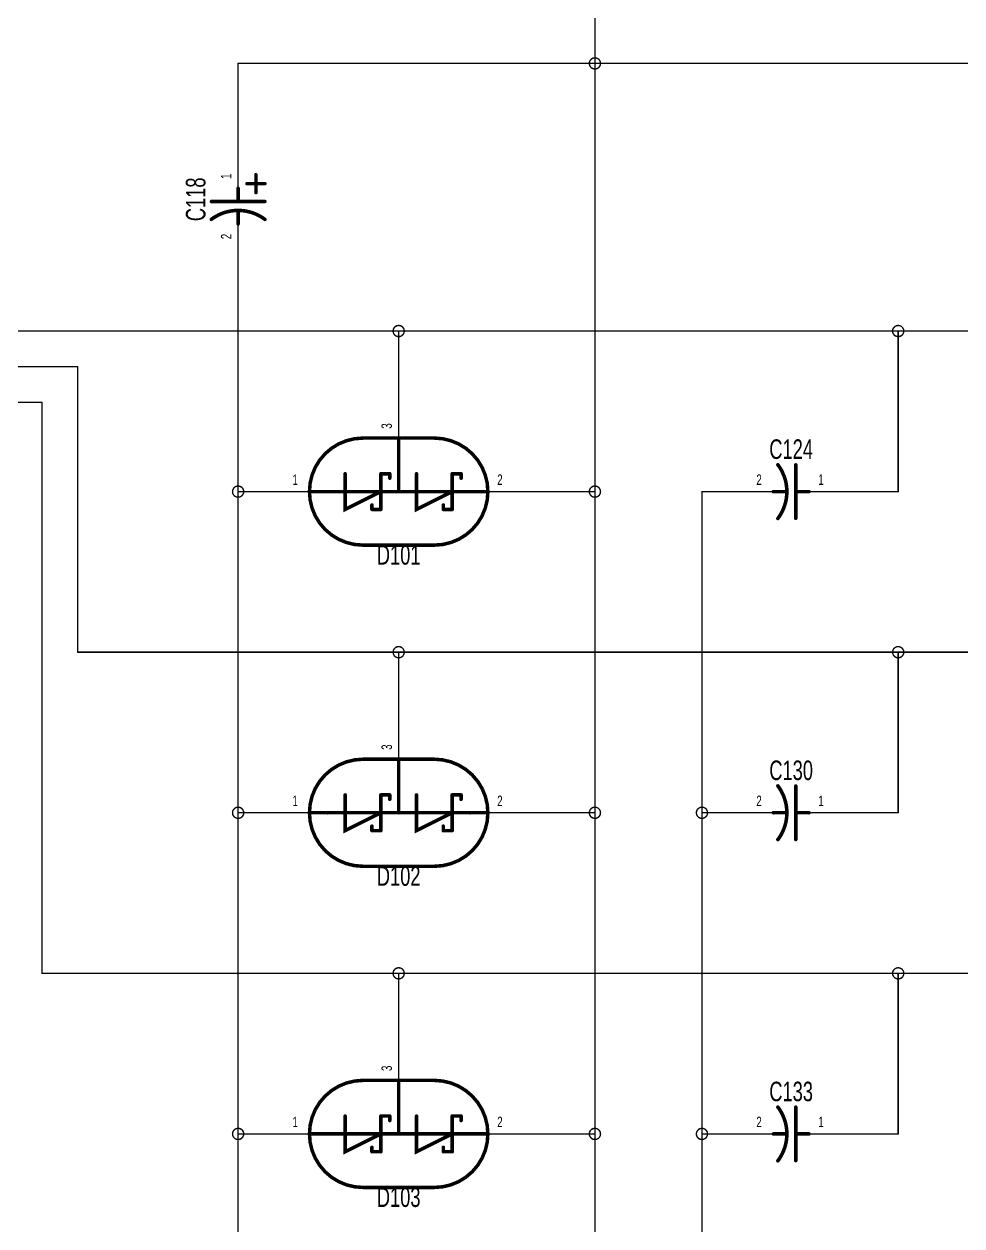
# Model space of a CAD drawing. Extents: x 0 to 23.8, y -0.1 to 21.2.
# Drawn here: x 18.45 to 21.079, y 10.101 to 13.469 of the extents above; entities that cross this region are included whole.
import ezdxf
from ezdxf.enums import TextEntityAlignment as Align

# ---------------------------------------------------------------- set-up
doc = ezdxf.new("R2010")
doc.units = 0
for name, color, linetype in [('Element', 253, 'CONTINUOUS'), ('Net', 50, 'CONTINUOUS'), ('Pin', 50, 'CONTINUOUS')]:
    doc.layers.add(name, color=color, linetype=linetype)

msp = doc.modelspace()

# ---------------------------------------------------------------- linework, layer by layer
at = {"layer": 'Element', "linetype": 'CONTINUOUS'}
for points, const_width in [([(19.1, 13.0471), (19.1, 12.9971)], 0.0098), ([(19.05, 13.0091), (19.05, 12.9721)], 0.0098), ([(19.075, 13.0221), (19.125, 13.0221)], 0.0098), ([(18.975, 12.9721), (19.125, 12.9721)], 0.0098), ([(19.1252, 12.9219), (19.1186, 12.9265), (19.1117, 12.9307), (19.1046, 12.9345), (19.0972, 12.9378), (19.0897, 12.9406), (19.0819, 12.9429), (19.0741, 12.9447), (19.0661, 12.946), (19.0581, 12.9468), (19.05, 12.9471), (19.0419, 12.9468), (19.0339, 12.946), (19.0259, 12.9447), (19.0181, 12.9429), (19.0103, 12.9406), (19.0028, 12.9378), (18.9954, 12.9345), (18.9883, 12.9307), (18.9814, 12.9265), (18.9748, 12.9219)], 0.01), ([(19.05, 12.9471), (19.05, 12.9091)], 0.0098), ([(19.4, 12.3091), (19.3765, 12.3072), (19.3536, 12.3017), (19.3319, 12.2927), (19.3118, 12.2804), (19.2939, 12.2651), (19.2786, 12.2472), (19.2663, 12.2272), (19.2573, 12.2054), (19.2518, 12.1825), (19.25, 12.1591), (19.2518, 12.1356), (19.2573, 12.1127), (19.2663, 12.091), (19.2786, 12.0709), (19.2939, 12.053), (19.3118, 12.0377), (19.3319, 12.0254), (19.3536, 12.0164), (19.3765, 12.0109), (19.4, 12.0091)], 0.0098), ([(19.6, 12.3091), (19.4, 12.3091)], 0.0098), ([(19.5, 12.2591), (19.5, 12.3091)], 0.0098), ([(19.6, 12.0091), (19.6235, 12.0109), (19.6464, 12.0164), (19.6681, 12.0254), (19.6882, 12.0377), (19.7061, 12.053), (19.7214, 12.0709), (19.7337, 12.091), (19.7427, 12.1127), (19.7482, 12.1356), (19.75, 12.1591), (19.7482, 12.1825), (19.7427, 12.2054), (19.7337, 12.2272), (19.7214, 12.2472), (19.7061, 12.2651), (19.6882, 12.2804), (19.6681, 12.2927), (19.6464, 12.3017), (19.6235, 12.3072), (19.6, 12.3091)], 0.0098), ([(19.5, 12.2091), (19.5, 12.2591)], 0.0098), ([(20.5628, 12.0838), (20.5675, 12.0904), (20.5717, 12.0973), (20.5755, 12.1045), (20.5787, 12.1118), (20.5815, 12.1194), (20.5839, 12.1271), (20.5857, 12.135), (20.587, 12.143), (20.5877, 12.151), (20.588, 12.1591), (20.5877, 12.1671), (20.587, 12.1752), (20.5857, 12.1831), (20.5839, 12.191), (20.5815, 12.1987), (20.5787, 12.2063), (20.5754, 12.2137), (20.5717, 12.2208), (20.5675, 12.2277), (20.5628, 12.2343)], 0.01), ([(20.613, 12.2341), (20.613, 12.0841)], 0.0098), ([(19.35, 12.2091), (19.35, 12.1091), (19.45, 12.1591)], 0.0098), ([(19.45, 12.2091), (19.45, 12.1091)], 0.0098), ([(19.45, 12.2091), (19.475, 12.2091)], 0.0098), ([(19.475, 12.2091), (19.475, 12.1966)], 0.0098), ([(19.5, 12.1591), (19.5, 12.2091)], 0.0098), ([(19.55, 12.2091), (19.55, 12.1091), (19.65, 12.1591)], 0.0098), ([(19.65, 12.2091), (19.675, 12.2091)], 0.0098), ([(19.65, 12.2091), (19.65, 12.1091)], 0.0098), ([(19.675, 12.2091), (19.675, 12.1966)], 0.0098), ([(19.25, 12.1591), (19.3, 12.1591)], 0.0098), ([(19.35, 12.1591), (19.3, 12.1591)], 0.0098), ([(19.35, 12.1591), (19.65, 12.1591)], 0.0098), ([(19.65, 12.1591), (19.7, 12.1591)], 0.0098), ([(19.7, 12.1591), (19.75, 12.1591)], 0.0098), ([(20.588, 12.1591), (20.55, 12.1591)], 0.0098), ([(20.65, 12.1591), (20.613, 12.1591)], 0.0098), ([(19.425, 12.1091), (19.425, 12.1216)], 0.0098), ([(19.625, 12.1091), (19.625, 12.1216)], 0.0098), ([(19.45, 12.1091), (19.425, 12.1091)], 0.0098), ([(19.65, 12.1091), (19.625, 12.1091)], 0.0098), ([(19.6, 12.0091), (19.4, 12.0091)], 0.0098), ([(19.4, 11.4091), (19.3765, 11.4072), (19.3536, 11.4017), (19.3319, 11.3927), (19.3118, 11.3804), (19.2939, 11.3651), (19.2786, 11.3472), (19.2663, 11.3272), (19.2573, 11.3054), (19.2518, 11.2825), (19.25, 11.2591), (19.2518, 11.2356), (19.2573, 11.2127), (19.2663, 11.191), (19.2786, 11.1709), (19.2939, 11.153), (19.3118, 11.1377), (19.3319, 11.1254), (19.3536, 11.1164), (19.3765, 11.1109), (19.4, 11.1091)], 0.0098), ([(19.6, 11.4091), (19.4, 11.4091)], 0.0098), ([(19.5, 11.3591), (19.5, 11.4091)], 0.0098), ([(19.6, 11.1091), (19.6235, 11.1109), (19.6464, 11.1164), (19.6681, 11.1254), (19.6882, 11.1377), (19.7061, 11.153), (19.7214, 11.1709), (19.7337, 11.191), (19.7427, 11.2127), (19.7482, 11.2356), (19.75, 11.2591), (19.7482, 11.2825), (19.7427, 11.3054), (19.7337, 11.3272), (19.7214, 11.3472), (19.7061, 11.3651), (19.6882, 11.3804), (19.6681, 11.3927), (19.6464, 11.4017), (19.6235, 11.4072), (19.6, 11.4091)], 0.0098), ([(19.5, 11.3091), (19.5, 11.3591)], 0.0098), ([(20.5628, 11.1838), (20.5675, 11.1904), (20.5717, 11.1973), (20.5755, 11.2045), (20.5787, 11.2118), (20.5815, 11.2194), (20.5839, 11.2271), (20.5857, 11.235), (20.587, 11.243), (20.5877, 11.251), (20.588, 11.2591), (20.5877, 11.2671), (20.587, 11.2752), (20.5857, 11.2831), (20.5839, 11.291), (20.5815, 11.2987), (20.5787, 11.3063), (20.5754, 11.3137), (20.5717, 11.3208), (20.5675, 11.3277), (20.5628, 11.3343)], 0.01), ([(20.613, 11.3341), (20.613, 11.1841)], 0.0098), ([(19.35, 11.3091), (19.35, 11.2091), (19.45, 11.2591)], 0.0098), ([(19.45, 11.3091), (19.45, 11.2091)], 0.0098), ([(19.45, 11.3091), (19.475, 11.3091)], 0.0098), ([(19.475, 11.3091), (19.475, 11.2966)], 0.0098), ([(19.5, 11.2591), (19.5, 11.3091)], 0.0098), ([(19.55, 11.3091), (19.55, 11.2091), (19.65, 11.2591)], 0.0098), ([(19.65, 11.3091), (19.675, 11.3091)], 0.0098), ([(19.65, 11.3091), (19.65, 11.2091)], 0.0098), ([(19.675, 11.3091), (19.675, 11.2966)], 0.0098), ([(19.25, 11.2591), (19.3, 11.2591)], 0.0098), ([(19.35, 11.2591), (19.3, 11.2591)], 0.0098), ([(19.35, 11.2591), (19.65, 11.2591)], 0.0098), ([(19.65, 11.2591), (19.7, 11.2591)], 0.0098), ([(19.7, 11.2591), (19.75, 11.2591)], 0.0098), ([(20.588, 11.2591), (20.55, 11.2591)], 0.0098), ([(20.65, 11.2591), (20.613, 11.2591)], 0.0098), ([(19.425, 11.2091), (19.425, 11.2216)], 0.0098), ([(19.625, 11.2091), (19.625, 11.2216)], 0.0098), ([(19.45, 11.2091), (19.425, 11.2091)], 0.0098), ([(19.65, 11.2091), (19.625, 11.2091)], 0.0098), ([(19.6, 11.1091), (19.4, 11.1091)], 0.0098), ([(19.4, 10.5091), (19.3765, 10.5072), (19.3536, 10.5017), (19.3319, 10.4927), (19.3118, 10.4804), (19.2939, 10.4651), (19.2786, 10.4472), (19.2663, 10.4272), (19.2573, 10.4054), (19.2518, 10.3825), (19.25, 10.3591), (19.2518, 10.3356), (19.2573, 10.3127), (19.2663, 10.291), (19.2786, 10.2709), (19.2939, 10.253), (19.3118, 10.2377), (19.3319, 10.2254), (19.3536, 10.2164), (19.3765, 10.2109), (19.4, 10.2091)], 0.0098), ([(19.6, 10.5091), (19.4, 10.5091)], 0.0098), ([(19.5, 10.4591), (19.5, 10.5091)], 0.0098), ([(19.6, 10.2091), (19.6235, 10.2109), (19.6464, 10.2164), (19.6681, 10.2254), (19.6882, 10.2377), (19.7061, 10.253), (19.7214, 10.2709), (19.7337, 10.291), (19.7427, 10.3127), (19.7482, 10.3356), (19.75, 10.3591), (19.7482, 10.3825), (19.7427, 10.4054), (19.7337, 10.4272), (19.7214, 10.4472), (19.7061, 10.4651), (19.6882, 10.4804), (19.6681, 10.4927), (19.6464, 10.5017), (19.6235, 10.5072), (19.6, 10.5091)], 0.0098), ([(19.5, 10.4091), (19.5, 10.4591)], 0.0098), ([(19.35, 10.4091), (19.35, 10.3091), (19.45, 10.3591)], 0.0098), ([(19.45, 10.4091), (19.45, 10.3091)], 0.0098), ([(19.45, 10.4091), (19.475, 10.4091)], 0.0098), ([(19.475, 10.4091), (19.475, 10.3966)], 0.0098), ([(19.5, 10.3591), (19.5, 10.4091)], 0.0098), ([(19.55, 10.4091), (19.55, 10.3091), (19.65, 10.3591)], 0.0098), ([(19.65, 10.4091), (19.675, 10.4091)], 0.0098), ([(19.65, 10.4091), (19.65, 10.3091)], 0.0098), ([(19.675, 10.4091), (19.675, 10.3966)], 0.0098), ([(20.5628, 10.2838), (20.5675, 10.2904), (20.5717, 10.2973), (20.5755, 10.3045), (20.5787, 10.3118), (20.5815, 10.3194), (20.5839, 10.3271), (20.5857, 10.335), (20.587, 10.343), (20.5877, 10.351), (20.588, 10.3591), (20.5877, 10.3671), (20.587, 10.3752), (20.5857, 10.3831), (20.5839, 10.391), (20.5815, 10.3987), (20.5787, 10.4063), (20.5754, 10.4137), (20.5717, 10.4208), (20.5675, 10.4277), (20.5628, 10.4343)], 0.01), ([(20.613, 10.4341), (20.613, 10.2841)], 0.0098), ([(19.25, 10.3591), (19.3, 10.3591)], 0.0098), ([(19.35, 10.3591), (19.3, 10.3591)], 0.0098), ([(19.35, 10.3591), (19.65, 10.3591)], 0.0098), ([(19.65, 10.3591), (19.7, 10.3591)], 0.0098), ([(19.7, 10.3591), (19.75, 10.3591)], 0.0098), ([(20.588, 10.3591), (20.55, 10.3591)], 0.0098), ([(20.65, 10.3591), (20.613, 10.3591)], 0.0098), ([(19.425, 10.3091), (19.425, 10.3216)], 0.0098), ([(19.45, 10.3091), (19.425, 10.3091)], 0.0098), ([(19.625, 10.3091), (19.625, 10.3216)], 0.0098), ([(19.65, 10.3091), (19.625, 10.3091)], 0.0098), ([(19.6, 10.2091), (19.4, 10.2091)], 0.0098)]:
    msp.add_lwpolyline(points, dxfattribs=dict(at, const_width=const_width))
for points, const_width in [([(19.0975, 13.0471, 1), (19.1025, 13.0471, 1), (19.0975, 13.0471, 1)], 0.0049), ([(19.0475, 13.0091, 1), (19.0525, 13.0091, 1), (19.0475, 13.0091, 1)], 0.0049), ([(19.0725, 13.0221, 1), (19.0775, 13.0221, 1), (19.0725, 13.0221, 1)], 0.0049), ([(19.0975, 12.9971, 1), (19.1025, 12.9971, 1), (19.0975, 12.9971, 1)], 0.0049), ([(19.1225, 13.0221, 1), (19.1275, 13.0221, 1), (19.1225, 13.0221, 1)], 0.0049), ([(18.9725, 12.9721, 1), (18.9775, 12.9721, 1), (18.9725, 12.9721, 1)], 0.0049), ([(19.0475, 12.9721, 1), (19.0525, 12.9721, 1), (19.0475, 12.9721, 1)], 0.0049), ([(19.1225, 12.9721, 1), (19.1275, 12.9721, 1), (19.1225, 12.9721, 1)], 0.0049), ([(19.0475, 12.9471, 1), (19.0525, 12.9471, 1), (19.0475, 12.9471, 1)], 0.0049), ([(18.9723, 12.9219, 1), (18.9773, 12.9219, 1), (18.9723, 12.9219, 1)], 0.005), ([(19.0475, 12.9091, 1), (19.0525, 12.9091, 1), (19.0475, 12.9091, 1)], 0.0049), ([(19.1227, 12.9219, 1), (19.1277, 12.9219, 1), (19.1227, 12.9219, 1)], 0.005), ([(19.3975, 12.3091, 1), (19.4025, 12.3091, 1), (19.3975, 12.3091, 1)], 0.0049), ([(19.3975, 12.3091, 1), (19.4025, 12.3091, 1), (19.3975, 12.3091, 1)], 0.0049), ([(19.4975, 12.3091, 1), (19.5025, 12.3091, 1), (19.4975, 12.3091, 1)], 0.0049), ([(19.5975, 12.3091, 1), (19.6025, 12.3091, 1), (19.5975, 12.3091, 1)], 0.0049), ([(19.5975, 12.3091, 1), (19.6025, 12.3091, 1), (19.5975, 12.3091, 1)], 0.0049), ([(19.4975, 12.2591, 1), (19.5025, 12.2591, 1), (19.4975, 12.2591, 1)], 0.0049), ([(19.4975, 12.2591, 1), (19.5025, 12.2591, 1), (19.4975, 12.2591, 1)], 0.0049), ([(20.5603, 12.2343, 1), (20.5653, 12.2343, 1), (20.5603, 12.2343, 1)], 0.005), ([(20.6105, 12.2341, 1), (20.6155, 12.2341, 1), (20.6105, 12.2341, 1)], 0.0049), ([(19.3475, 12.2091, 1), (19.3525, 12.2091, 1), (19.3475, 12.2091, 1)], 0.0049), ([(19.4475, 12.2091, 1), (19.4525, 12.2091, 1), (19.4475, 12.2091, 1)], 0.0049), ([(19.4475, 12.2091, 1), (19.4525, 12.2091, 1), (19.4475, 12.2091, 1)], 0.0049), ([(19.4725, 12.2091, 1), (19.4775, 12.2091, 1), (19.4725, 12.2091, 1)], 0.0049), ([(19.4725, 12.2091, 1), (19.4775, 12.2091, 1), (19.4725, 12.2091, 1)], 0.0049), ([(19.4725, 12.1966, 1), (19.4775, 12.1966, 1), (19.4725, 12.1966, 1)], 0.0049), ([(19.4975, 12.2091, 1), (19.5025, 12.2091, 1), (19.4975, 12.2091, 1)], 0.0049), ([(19.4975, 12.2091, 1), (19.5025, 12.2091, 1), (19.4975, 12.2091, 1)], 0.0049), ([(19.5475, 12.2091, 1), (19.5525, 12.2091, 1), (19.5475, 12.2091, 1)], 0.0049), ([(19.6475, 12.2091, 1), (19.6525, 12.2091, 1), (19.6475, 12.2091, 1)], 0.0049), ([(19.6475, 12.2091, 1), (19.6525, 12.2091, 1), (19.6475, 12.2091, 1)], 0.0049), ([(19.6725, 12.2091, 1), (19.6775, 12.2091, 1), (19.6725, 12.2091, 1)], 0.0049), ([(19.6725, 12.2091, 1), (19.6775, 12.2091, 1), (19.6725, 12.2091, 1)], 0.0049), ([(19.6725, 12.1966, 1), (19.6775, 12.1966, 1), (19.6725, 12.1966, 1)], 0.0049), ([(19.2475, 12.1591, 1), (19.2525, 12.1591, 1), (19.2475, 12.1591, 1)], 0.0049), ([(19.2975, 12.1591, 1), (19.3025, 12.1591, 1), (19.2975, 12.1591, 1)], 0.0049), ([(19.2975, 12.1591, 1), (19.3025, 12.1591, 1), (19.2975, 12.1591, 1)], 0.0049), ([(19.3475, 12.1591, 1), (19.3525, 12.1591, 1), (19.3475, 12.1591, 1)], 0.0049), ([(19.3475, 12.1591, 1), (19.3525, 12.1591, 1), (19.3475, 12.1591, 1)], 0.0049), ([(19.4475, 12.1591, 1), (19.4525, 12.1591, 1), (19.4475, 12.1591, 1)], 0.0049), ([(19.4975, 12.1591, 1), (19.5025, 12.1591, 1), (19.4975, 12.1591, 1)], 0.0049), ([(19.6475, 12.1591, 1), (19.6525, 12.1591, 1), (19.6475, 12.1591, 1)], 0.0049), ([(19.6475, 12.1591, 1), (19.6525, 12.1591, 1), (19.6475, 12.1591, 1)], 0.0049), ([(19.6475, 12.1591, 1), (19.6525, 12.1591, 1), (19.6475, 12.1591, 1)], 0.0049), ([(19.6975, 12.1591, 1), (19.7025, 12.1591, 1), (19.6975, 12.1591, 1)], 0.0049), ([(19.6975, 12.1591, 1), (19.7025, 12.1591, 1), (19.6975, 12.1591, 1)], 0.0049), ([(19.7475, 12.1591, 1), (19.7525, 12.1591, 1), (19.7475, 12.1591, 1)], 0.0049), ([(20.5475, 12.1591, 1), (20.5525, 12.1591, 1), (20.5475, 12.1591, 1)], 0.0049), ([(20.5855, 12.1591, 1), (20.5905, 12.1591, 1), (20.5855, 12.1591, 1)], 0.0049), ([(20.6105, 12.1591, 1), (20.6155, 12.1591, 1), (20.6105, 12.1591, 1)], 0.0049), ([(20.6475, 12.1591, 1), (20.6525, 12.1591, 1), (20.6475, 12.1591, 1)], 0.0049), ([(19.4225, 12.1216, 1), (19.4275, 12.1216, 1), (19.4225, 12.1216, 1)], 0.0049), ([(19.6225, 12.1216, 1), (19.6275, 12.1216, 1), (19.6225, 12.1216, 1)], 0.0049), ([(19.4225, 12.1091, 1), (19.4275, 12.1091, 1), (19.4225, 12.1091, 1)], 0.0049), ([(19.4225, 12.1091, 1), (19.4275, 12.1091, 1), (19.4225, 12.1091, 1)], 0.0049), ([(19.4475, 12.1091, 1), (19.4525, 12.1091, 1), (19.4475, 12.1091, 1)], 0.0049), ([(19.4475, 12.1091, 1), (19.4525, 12.1091, 1), (19.4475, 12.1091, 1)], 0.0049), ([(19.6225, 12.1091, 1), (19.6275, 12.1091, 1), (19.6225, 12.1091, 1)], 0.0049), ([(19.6225, 12.1091, 1), (19.6275, 12.1091, 1), (19.6225, 12.1091, 1)], 0.0049), ([(19.6475, 12.1091, 1), (19.6525, 12.1091, 1), (19.6475, 12.1091, 1)], 0.0049), ([(19.6475, 12.1091, 1), (19.6525, 12.1091, 1), (19.6475, 12.1091, 1)], 0.0049), ([(20.5603, 12.0838, 1), (20.5653, 12.0838, 1), (20.5603, 12.0838, 1)], 0.005), ([(20.6105, 12.0841, 1), (20.6155, 12.0841, 1), (20.6105, 12.0841, 1)], 0.0049), ([(19.3975, 12.0091, 1), (19.4025, 12.0091, 1), (19.3975, 12.0091, 1)], 0.0049), ([(19.3975, 12.0091, 1), (19.4025, 12.0091, 1), (19.3975, 12.0091, 1)], 0.0049), ([(19.5975, 12.0091, 1), (19.6025, 12.0091, 1), (19.5975, 12.0091, 1)], 0.0049), ([(19.5975, 12.0091, 1), (19.6025, 12.0091, 1), (19.5975, 12.0091, 1)], 0.0049), ([(19.3975, 11.4091, 1), (19.4025, 11.4091, 1), (19.3975, 11.4091, 1)], 0.0049), ([(19.3975, 11.4091, 1), (19.4025, 11.4091, 1), (19.3975, 11.4091, 1)], 0.0049), ([(19.4975, 11.4091, 1), (19.5025, 11.4091, 1), (19.4975, 11.4091, 1)], 0.0049), ([(19.5975, 11.4091, 1), (19.6025, 11.4091, 1), (19.5975, 11.4091, 1)], 0.0049), ([(19.5975, 11.4091, 1), (19.6025, 11.4091, 1), (19.5975, 11.4091, 1)], 0.0049), ([(19.4975, 11.3591, 1), (19.5025, 11.3591, 1), (19.4975, 11.3591, 1)], 0.0049), ([(19.4975, 11.3591, 1), (19.5025, 11.3591, 1), (19.4975, 11.3591, 1)], 0.0049), ([(20.5603, 11.3343, 1), (20.5653, 11.3343, 1), (20.5603, 11.3343, 1)], 0.005), ([(20.6105, 11.3341, 1), (20.6155, 11.3341, 1), (20.6105, 11.3341, 1)], 0.0049), ([(19.3475, 11.3091, 1), (19.3525, 11.3091, 1), (19.3475, 11.3091, 1)], 0.0049), ([(19.4475, 11.3091, 1), (19.4525, 11.3091, 1), (19.4475, 11.3091, 1)], 0.0049), ([(19.4475, 11.3091, 1), (19.4525, 11.3091, 1), (19.4475, 11.3091, 1)], 0.0049), ([(19.4725, 11.3091, 1), (19.4775, 11.3091, 1), (19.4725, 11.3091, 1)], 0.0049), ([(19.4725, 11.3091, 1), (19.4775, 11.3091, 1), (19.4725, 11.3091, 1)], 0.0049), ([(19.4725, 11.2966, 1), (19.4775, 11.2966, 1), (19.4725, 11.2966, 1)], 0.0049), ([(19.4975, 11.3091, 1), (19.5025, 11.3091, 1), (19.4975, 11.3091, 1)], 0.0049), ([(19.4975, 11.3091, 1), (19.5025, 11.3091, 1), (19.4975, 11.3091, 1)], 0.0049), ([(19.5475, 11.3091, 1), (19.5525, 11.3091, 1), (19.5475, 11.3091, 1)], 0.0049), ([(19.6475, 11.3091, 1), (19.6525, 11.3091, 1), (19.6475, 11.3091, 1)], 0.0049), ([(19.6475, 11.3091, 1), (19.6525, 11.3091, 1), (19.6475, 11.3091, 1)], 0.0049), ([(19.6725, 11.3091, 1), (19.6775, 11.3091, 1), (19.6725, 11.3091, 1)], 0.0049), ([(19.6725, 11.3091, 1), (19.6775, 11.3091, 1), (19.6725, 11.3091, 1)], 0.0049), ([(19.6725, 11.2966, 1), (19.6775, 11.2966, 1), (19.6725, 11.2966, 1)], 0.0049), ([(19.2475, 11.2591, 1), (19.2525, 11.2591, 1), (19.2475, 11.2591, 1)], 0.0049), ([(19.2975, 11.2591, 1), (19.3025, 11.2591, 1), (19.2975, 11.2591, 1)], 0.0049), ([(19.2975, 11.2591, 1), (19.3025, 11.2591, 1), (19.2975, 11.2591, 1)], 0.0049), ([(19.3475, 11.2591, 1), (19.3525, 11.2591, 1), (19.3475, 11.2591, 1)], 0.0049), ([(19.3475, 11.2591, 1), (19.3525, 11.2591, 1), (19.3475, 11.2591, 1)], 0.0049), ([(19.4475, 11.2591, 1), (19.4525, 11.2591, 1), (19.4475, 11.2591, 1)], 0.0049), ([(19.4975, 11.2591, 1), (19.5025, 11.2591, 1), (19.4975, 11.2591, 1)], 0.0049), ([(19.6475, 11.2591, 1), (19.6525, 11.2591, 1), (19.6475, 11.2591, 1)], 0.0049), ([(19.6475, 11.2591, 1), (19.6525, 11.2591, 1), (19.6475, 11.2591, 1)], 0.0049), ([(19.6475, 11.2591, 1), (19.6525, 11.2591, 1), (19.6475, 11.2591, 1)], 0.0049), ([(19.6975, 11.2591, 1), (19.7025, 11.2591, 1), (19.6975, 11.2591, 1)], 0.0049), ([(19.6975, 11.2591, 1), (19.7025, 11.2591, 1), (19.6975, 11.2591, 1)], 0.0049), ([(19.7475, 11.2591, 1), (19.7525, 11.2591, 1), (19.7475, 11.2591, 1)], 0.0049), ([(20.5475, 11.2591, 1), (20.5525, 11.2591, 1), (20.5475, 11.2591, 1)], 0.0049), ([(20.5855, 11.2591, 1), (20.5905, 11.2591, 1), (20.5855, 11.2591, 1)], 0.0049), ([(20.6105, 11.2591, 1), (20.6155, 11.2591, 1), (20.6105, 11.2591, 1)], 0.0049), ([(20.6475, 11.2591, 1), (20.6525, 11.2591, 1), (20.6475, 11.2591, 1)], 0.0049), ([(19.4225, 11.2216, 1), (19.4275, 11.2216, 1), (19.4225, 11.2216, 1)], 0.0049), ([(19.6225, 11.2216, 1), (19.6275, 11.2216, 1), (19.6225, 11.2216, 1)], 0.0049), ([(19.4225, 11.2091, 1), (19.4275, 11.2091, 1), (19.4225, 11.2091, 1)], 0.0049), ([(19.4225, 11.2091, 1), (19.4275, 11.2091, 1), (19.4225, 11.2091, 1)], 0.0049), ([(19.4475, 11.2091, 1), (19.4525, 11.2091, 1), (19.4475, 11.2091, 1)], 0.0049), ([(19.4475, 11.2091, 1), (19.4525, 11.2091, 1), (19.4475, 11.2091, 1)], 0.0049), ([(19.6225, 11.2091, 1), (19.6275, 11.2091, 1), (19.6225, 11.2091, 1)], 0.0049), ([(19.6225, 11.2091, 1), (19.6275, 11.2091, 1), (19.6225, 11.2091, 1)], 0.0049), ([(19.6475, 11.2091, 1), (19.6525, 11.2091, 1), (19.6475, 11.2091, 1)], 0.0049), ([(19.6475, 11.2091, 1), (19.6525, 11.2091, 1), (19.6475, 11.2091, 1)], 0.0049), ([(20.5603, 11.1838, 1), (20.5653, 11.1838, 1), (20.5603, 11.1838, 1)], 0.005), ([(20.6105, 11.1841, 1), (20.6155, 11.1841, 1), (20.6105, 11.1841, 1)], 0.0049), ([(19.3975, 11.1091, 1), (19.4025, 11.1091, 1), (19.3975, 11.1091, 1)], 0.0049), ([(19.3975, 11.1091, 1), (19.4025, 11.1091, 1), (19.3975, 11.1091, 1)], 0.0049), ([(19.5975, 11.1091, 1), (19.6025, 11.1091, 1), (19.5975, 11.1091, 1)], 0.0049), ([(19.5975, 11.1091, 1), (19.6025, 11.1091, 1), (19.5975, 11.1091, 1)], 0.0049), ([(19.3975, 10.5091, 1), (19.4025, 10.5091, 1), (19.3975, 10.5091, 1)], 0.0049), ([(19.3975, 10.5091, 1), (19.4025, 10.5091, 1), (19.3975, 10.5091, 1)], 0.0049), ([(19.4975, 10.5091, 1), (19.5025, 10.5091, 1), (19.4975, 10.5091, 1)], 0.0049), ([(19.5975, 10.5091, 1), (19.6025, 10.5091, 1), (19.5975, 10.5091, 1)], 0.0049), ([(19.5975, 10.5091, 1), (19.6025, 10.5091, 1), (19.5975, 10.5091, 1)], 0.0049), ([(19.4975, 10.4591, 1), (19.5025, 10.4591, 1), (19.4975, 10.4591, 1)], 0.0049), ([(19.4975, 10.4591, 1), (19.5025, 10.4591, 1), (19.4975, 10.4591, 1)], 0.0049), ([(19.3475, 10.4091, 1), (19.3525, 10.4091, 1), (19.3475, 10.4091, 1)], 0.0049), ([(19.4475, 10.4091, 1), (19.4525, 10.4091, 1), (19.4475, 10.4091, 1)], 0.0049), ([(19.4475, 10.4091, 1), (19.4525, 10.4091, 1), (19.4475, 10.4091, 1)], 0.0049), ([(19.4725, 10.4091, 1), (19.4775, 10.4091, 1), (19.4725, 10.4091, 1)], 0.0049), ([(19.4725, 10.4091, 1), (19.4775, 10.4091, 1), (19.4725, 10.4091, 1)], 0.0049), ([(19.4975, 10.4091, 1), (19.5025, 10.4091, 1), (19.4975, 10.4091, 1)], 0.0049), ([(19.4975, 10.4091, 1), (19.5025, 10.4091, 1), (19.4975, 10.4091, 1)], 0.0049), ([(19.5475, 10.4091, 1), (19.5525, 10.4091, 1), (19.5475, 10.4091, 1)], 0.0049), ([(19.6475, 10.4091, 1), (19.6525, 10.4091, 1), (19.6475, 10.4091, 1)], 0.0049), ([(19.6475, 10.4091, 1), (19.6525, 10.4091, 1), (19.6475, 10.4091, 1)], 0.0049), ([(19.6725, 10.4091, 1), (19.6775, 10.4091, 1), (19.6725, 10.4091, 1)], 0.0049), ([(19.6725, 10.4091, 1), (19.6775, 10.4091, 1), (19.6725, 10.4091, 1)], 0.0049), ([(20.5603, 10.4343, 1), (20.5653, 10.4343, 1), (20.5603, 10.4343, 1)], 0.005), ([(20.6105, 10.4341, 1), (20.6155, 10.4341, 1), (20.6105, 10.4341, 1)], 0.0049), ([(19.4725, 10.3966, 1), (19.4775, 10.3966, 1), (19.4725, 10.3966, 1)], 0.0049), ([(19.6725, 10.3966, 1), (19.6775, 10.3966, 1), (19.6725, 10.3966, 1)], 0.0049), ([(19.2475, 10.3591, 1), (19.2525, 10.3591, 1), (19.2475, 10.3591, 1)], 0.0049), ([(19.2975, 10.3591, 1), (19.3025, 10.3591, 1), (19.2975, 10.3591, 1)], 0.0049), ([(19.2975, 10.3591, 1), (19.3025, 10.3591, 1), (19.2975, 10.3591, 1)], 0.0049), ([(19.3475, 10.3591, 1), (19.3525, 10.3591, 1), (19.3475, 10.3591, 1)], 0.0049), ([(19.3475, 10.3591, 1), (19.3525, 10.3591, 1), (19.3475, 10.3591, 1)], 0.0049), ([(19.4475, 10.3591, 1), (19.4525, 10.3591, 1), (19.4475, 10.3591, 1)], 0.0049), ([(19.4975, 10.3591, 1), (19.5025, 10.3591, 1), (19.4975, 10.3591, 1)], 0.0049), ([(19.6475, 10.3591, 1), (19.6525, 10.3591, 1), (19.6475, 10.3591, 1)], 0.0049), ([(19.6475, 10.3591, 1), (19.6525, 10.3591, 1), (19.6475, 10.3591, 1)], 0.0049), ([(19.6475, 10.3591, 1), (19.6525, 10.3591, 1), (19.6475, 10.3591, 1)], 0.0049), ([(19.6975, 10.3591, 1), (19.7025, 10.3591, 1), (19.6975, 10.3591, 1)], 0.0049), ([(19.6975, 10.3591, 1), (19.7025, 10.3591, 1), (19.6975, 10.3591, 1)], 0.0049), ([(19.7475, 10.3591, 1), (19.7525, 10.3591, 1), (19.7475, 10.3591, 1)], 0.0049), ([(20.5475, 10.3591, 1), (20.5525, 10.3591, 1), (20.5475, 10.3591, 1)], 0.0049), ([(20.5855, 10.3591, 1), (20.5905, 10.3591, 1), (20.5855, 10.3591, 1)], 0.0049), ([(20.6105, 10.3591, 1), (20.6155, 10.3591, 1), (20.6105, 10.3591, 1)], 0.0049), ([(20.6475, 10.3591, 1), (20.6525, 10.3591, 1), (20.6475, 10.3591, 1)], 0.0049), ([(19.4225, 10.3216, 1), (19.4275, 10.3216, 1), (19.4225, 10.3216, 1)], 0.0049), ([(19.4225, 10.3091, 1), (19.4275, 10.3091, 1), (19.4225, 10.3091, 1)], 0.0049), ([(19.4225, 10.3091, 1), (19.4275, 10.3091, 1), (19.4225, 10.3091, 1)], 0.0049), ([(19.4475, 10.3091, 1), (19.4525, 10.3091, 1), (19.4475, 10.3091, 1)], 0.0049), ([(19.4475, 10.3091, 1), (19.4525, 10.3091, 1), (19.4475, 10.3091, 1)], 0.0049), ([(19.6225, 10.3216, 1), (19.6275, 10.3216, 1), (19.6225, 10.3216, 1)], 0.0049), ([(19.6225, 10.3091, 1), (19.6275, 10.3091, 1), (19.6225, 10.3091, 1)], 0.0049), ([(19.6225, 10.3091, 1), (19.6275, 10.3091, 1), (19.6225, 10.3091, 1)], 0.0049), ([(19.6475, 10.3091, 1), (19.6525, 10.3091, 1), (19.6475, 10.3091, 1)], 0.0049), ([(19.6475, 10.3091, 1), (19.6525, 10.3091, 1), (19.6475, 10.3091, 1)], 0.0049), ([(20.5603, 10.2838, 1), (20.5653, 10.2838, 1), (20.5603, 10.2838, 1)], 0.005), ([(20.6105, 10.2841, 1), (20.6155, 10.2841, 1), (20.6105, 10.2841, 1)], 0.0049), ([(19.3975, 10.2091, 1), (19.4025, 10.2091, 1), (19.3975, 10.2091, 1)], 0.0049), ([(19.3975, 10.2091, 1), (19.4025, 10.2091, 1), (19.3975, 10.2091, 1)], 0.0049), ([(19.5975, 10.2091, 1), (19.6025, 10.2091, 1), (19.5975, 10.2091, 1)], 0.0049), ([(19.5975, 10.2091, 1), (19.6025, 10.2091, 1), (19.5975, 10.2091, 1)], 0.0049)]:
    msp.add_lwpolyline(points, format="xyb", dxfattribs=dict(at, const_width=const_width))
at = {"layer": 'Net', "linetype": 'CONTINUOUS', "const_width": 0.0039}
for points in [[(20.05, 13.5591), (20.05, 8.5591)], [(20.0343, 13.3591), (20.035, 13.3542), (20.0373, 13.3498), (20.0407, 13.3463), (20.0451, 13.3441), (20.05, 13.3433), (20.0549, 13.3441), (20.0593, 13.3463), (20.0627, 13.3498), (20.065, 13.3542), (20.0657, 13.3591), (20.065, 13.3639), (20.0627, 13.3683), (20.0593, 13.3718), (20.0549, 13.374), (20.05, 13.3748), (20.0451, 13.374), (20.0407, 13.3718), (20.0373, 13.3683), (20.035, 13.3639), (20.0343, 13.3591)], [(20.0343, 13.3591), (20.035, 13.3542), (20.0373, 13.3498), (20.0407, 13.3463), (20.0451, 13.3441), (20.05, 13.3433), (20.0549, 13.3441), (20.0593, 13.3463), (20.0627, 13.3498), (20.065, 13.3542), (20.0657, 13.3591), (20.065, 13.3639), (20.0627, 13.3683), (20.0593, 13.3718), (20.0549, 13.374), (20.05, 13.3748), (20.0451, 13.374), (20.0407, 13.3718), (20.0373, 13.3683), (20.035, 13.3639), (20.0343, 13.3591)], [(19.05, 13.1591), (19.05, 13.3591)], [(19.05, 13.3591), (20.05, 13.3591)], [(21.15, 13.3591), (20.05, 13.3591)], [(19.05, 12.7591), (19.05, 12.1591)], [(16.75, 12.6091), (19.5, 12.6091)], [(19.4843, 12.6091), (19.485, 12.6042), (19.4873, 12.5998), (19.4907, 12.5963), (19.4951, 12.5941), (19.5, 12.5933), (19.5049, 12.5941), (19.5093, 12.5963), (19.5127, 12.5998), (19.515, 12.6042), (19.5157, 12.6091), (19.515, 12.6139), (19.5127, 12.6183), (19.5093, 12.6218), (19.5049, 12.624), (19.5, 12.6248), (19.4951, 12.624), (19.4907, 12.6218), (19.4873, 12.6183), (19.485, 12.6139), (19.4843, 12.6091)], [(19.5, 12.4591), (19.5, 12.6091)], [(19.5, 12.6091), (20.9, 12.6091)], [(20.8843, 12.6091), (20.885, 12.6042), (20.8873, 12.5998), (20.8907, 12.5963), (20.8951, 12.5941), (20.9, 12.5933), (20.9049, 12.5941), (20.9093, 12.5963), (20.9127, 12.5998), (20.915, 12.6042), (20.9157, 12.6091), (20.915, 12.6139), (20.9127, 12.6183), (20.9093, 12.6218), (20.9049, 12.624), (20.9, 12.6248), (20.8951, 12.624), (20.8907, 12.6218), (20.8873, 12.6183), (20.885, 12.6139), (20.8843, 12.6091)], [(20.9, 12.6091), (20.9, 12.1591)], [(21.35, 12.6091), (20.9, 12.6091)], [(20.9, 12.6091), (20.9, 12.6091)], [(20.9, 12.6091), (20.9, 12.6091)], [(16.75, 12.5091), (18.6, 12.5091)], [(18.6, 12.5091), (18.6, 11.7091)], [(16.75, 12.4091), (18.5, 12.4091)], [(18.5, 12.4091), (18.5, 10.8091)], [(19.0343, 12.1591), (19.035, 12.1542), (19.0373, 12.1498), (19.0407, 12.1463), (19.0451, 12.1441), (19.05, 12.1433), (19.0549, 12.1441), (19.0593, 12.1463), (19.0627, 12.1498), (19.065, 12.1542), (19.0657, 12.1591), (19.065, 12.1639), (19.0627, 12.1683), (19.0593, 12.1718), (19.0549, 12.174), (19.05, 12.1748), (19.0451, 12.174), (19.0407, 12.1718), (19.0373, 12.1683), (19.035, 12.1639), (19.0343, 12.1591)], [(19.1, 12.1591), (19.05, 12.1591)], [(19.05, 12.1591), (19.05, 5.4091)], [(19.9, 12.1591), (20.05, 12.1591)], [(20.0343, 12.1591), (20.035, 12.1542), (20.0373, 12.1498), (20.0407, 12.1463), (20.0451, 12.1441), (20.05, 12.1433), (20.0549, 12.1441), (20.0593, 12.1463), (20.0627, 12.1498), (20.065, 12.1542), (20.0657, 12.1591), (20.065, 12.1639), (20.0627, 12.1683), (20.0593, 12.1718), (20.0549, 12.174), (20.05, 12.1748), (20.0451, 12.174), (20.0407, 12.1718), (20.0373, 12.1683), (20.035, 12.1639), (20.0343, 12.1591)], [(20.4, 12.1591), (20.35, 12.1591)], [(20.35, 12.1591), (20.35, 8.5591)], [(20.9, 12.1591), (20.8, 12.1591)], [(19.4843, 11.7091), (19.485, 11.7042), (19.4873, 11.6998), (19.4907, 11.6963), (19.4951, 11.6941), (19.5, 11.6933), (19.5049, 11.6941), (19.5093, 11.6963), (19.5127, 11.6998), (19.515, 11.7042), (19.5157, 11.7091), (19.515, 11.7139), (19.5127, 11.7183), (19.5093, 11.7218), (19.5049, 11.724), (19.5, 11.7248), (19.4951, 11.724), (19.4907, 11.7218), (19.4873, 11.7183), (19.485, 11.7139), (19.4843, 11.7091)], [(20.8843, 11.7091), (20.885, 11.7042), (20.8873, 11.6998), (20.8907, 11.6963), (20.8951, 11.6941), (20.9, 11.6933), (20.9049, 11.6941), (20.9093, 11.6963), (20.9127, 11.6998), (20.915, 11.7042), (20.9157, 11.7091), (20.915, 11.7139), (20.9127, 11.7183), (20.9093, 11.7218), (20.9049, 11.724), (20.9, 11.7248), (20.8951, 11.724), (20.8907, 11.7218), (20.8873, 11.7183), (20.885, 11.7139), (20.8843, 11.7091)], [(18.6, 11.7091), (19.5, 11.7091)], [(19.5, 11.5591), (19.5, 11.7091)], [(19.5, 11.7091), (20.9, 11.7091)], [(20.9, 11.7091), (20.9, 11.2591)], [(20.9, 11.7091), (20.9, 11.7091)], [(20.9, 11.7091), (20.9, 11.7091)], [(20.9, 11.7091), (21.35, 11.7091)], [(19.0343, 11.2591), (19.035, 11.2542), (19.0373, 11.2498), (19.0407, 11.2463), (19.0451, 11.2441), (19.05, 11.2433), (19.0549, 11.2441), (19.0593, 11.2463), (19.0627, 11.2498), (19.065, 11.2542), (19.0657, 11.2591), (19.065, 11.2639), (19.0627, 11.2683), (19.0593, 11.2718), (19.0549, 11.274), (19.05, 11.2748), (19.0451, 11.274), (19.0407, 11.2718), (19.0373, 11.2683), (19.035, 11.2639), (19.0343, 11.2591)], [(19.1, 11.2591), (19.05, 11.2591)], [(19.9, 11.2591), (20.05, 11.2591)], [(20.0343, 11.2591), (20.035, 11.2542), (20.0373, 11.2498), (20.0407, 11.2463), (20.0451, 11.2441), (20.05, 11.2433), (20.0549, 11.2441), (20.0593, 11.2463), (20.0627, 11.2498), (20.065, 11.2542), (20.0657, 11.2591), (20.065, 11.2639), (20.0627, 11.2683), (20.0593, 11.2718), (20.0549, 11.274), (20.05, 11.2748), (20.0451, 11.274), (20.0407, 11.2718), (20.0373, 11.2683), (20.035, 11.2639), (20.0343, 11.2591)], [(20.3343, 11.2591), (20.335, 11.2542), (20.3373, 11.2498), (20.3407, 11.2463), (20.3451, 11.2441), (20.35, 11.2433), (20.3549, 11.2441), (20.3593, 11.2463), (20.3627, 11.2498), (20.365, 11.2542), (20.3657, 11.2591), (20.365, 11.2639), (20.3627, 11.2683), (20.3593, 11.2718), (20.3549, 11.274), (20.35, 11.2748), (20.3451, 11.274), (20.3407, 11.2718), (20.3373, 11.2683), (20.335, 11.2639), (20.3343, 11.2591)], [(20.4, 11.2591), (20.35, 11.2591)], [(20.9, 11.2591), (20.8, 11.2591)], [(19.4843, 10.8091), (19.485, 10.8042), (19.4873, 10.7998), (19.4907, 10.7963), (19.4951, 10.7941), (19.5, 10.7933), (19.5049, 10.7941), (19.5093, 10.7963), (19.5127, 10.7998), (19.515, 10.8042), (19.5157, 10.8091), (19.515, 10.8139), (19.5127, 10.8183), (19.5093, 10.8218), (19.5049, 10.824), (19.5, 10.8248), (19.4951, 10.824), (19.4907, 10.8218), (19.4873, 10.8183), (19.485, 10.8139), (19.4843, 10.8091)], [(20.8843, 10.8091), (20.885, 10.8042), (20.8873, 10.7998), (20.8907, 10.7963), (20.8951, 10.7941), (20.9, 10.7933), (20.9049, 10.7941), (20.9093, 10.7963), (20.9127, 10.7998), (20.915, 10.8042), (20.9157, 10.8091), (20.915, 10.8139), (20.9127, 10.8183), (20.9093, 10.8218), (20.9049, 10.824), (20.9, 10.8248), (20.8951, 10.824), (20.8907, 10.8218), (20.8873, 10.8183), (20.885, 10.8139), (20.8843, 10.8091)], [(18.5, 10.8091), (19.5, 10.8091)], [(19.5, 10.6591), (19.5, 10.8091)], [(19.5, 10.8091), (20.9, 10.8091)], [(20.9, 10.8091), (20.9, 10.3591)], [(20.9, 10.8091), (20.9, 10.8091)], [(20.9, 10.8091), (20.9, 10.8091)], [(20.9, 10.8091), (21.35, 10.8091)], [(19.0343, 10.3591), (19.035, 10.3542), (19.0373, 10.3498), (19.0407, 10.3463), (19.0451, 10.3441), (19.05, 10.3433), (19.0549, 10.3441), (19.0593, 10.3463), (19.0627, 10.3498), (19.065, 10.3542), (19.0657, 10.3591), (19.065, 10.3639), (19.0627, 10.3683), (19.0593, 10.3718), (19.0549, 10.374), (19.05, 10.3748), (19.0451, 10.374), (19.0407, 10.3718), (19.0373, 10.3683), (19.035, 10.3639), (19.0343, 10.3591)], [(20.0343, 10.3591), (20.035, 10.3542), (20.0373, 10.3498), (20.0407, 10.3463), (20.0451, 10.3441), (20.05, 10.3433), (20.0549, 10.3441), (20.0593, 10.3463), (20.0627, 10.3498), (20.065, 10.3542), (20.0657, 10.3591), (20.065, 10.3639), (20.0627, 10.3683), (20.0593, 10.3718), (20.0549, 10.374), (20.05, 10.3748), (20.0451, 10.374), (20.0407, 10.3718), (20.0373, 10.3683), (20.035, 10.3639), (20.0343, 10.3591)], [(20.3343, 10.3591), (20.335, 10.3542), (20.3373, 10.3498), (20.3407, 10.3463), (20.3451, 10.3441), (20.35, 10.3433), (20.3549, 10.3441), (20.3593, 10.3463), (20.3627, 10.3498), (20.365, 10.3542), (20.3657, 10.3591), (20.365, 10.3639), (20.3627, 10.3683), (20.3593, 10.3718), (20.3549, 10.374), (20.35, 10.3748), (20.3451, 10.374), (20.3407, 10.3718), (20.3373, 10.3683), (20.335, 10.3639), (20.3343, 10.3591)], [(19.1, 10.3591), (19.05, 10.3591)], [(19.9, 10.3591), (20.05, 10.3591)], [(20.4, 10.3591), (20.35, 10.3591)], [(20.9, 10.3591), (20.8, 10.3591)]]:
    msp.add_lwpolyline(points, dxfattribs=at)
at = {"layer": 'Net', "linetype": 'CONTINUOUS', "const_width": 0.002}
for points in [[(19.049, 13.3591, 1), (19.051, 13.3591, 1), (19.049, 13.3591, 1)], [(19.049, 13.3591, 1), (19.051, 13.3591, 1), (19.049, 13.3591, 1)], [(20.0333, 13.3591, 1), (20.0352, 13.3591, 1), (20.0333, 13.3591, 1)], [(20.0333, 13.3591, 1), (20.0352, 13.3591, 1), (20.0333, 13.3591, 1)], [(20.049, 13.3591, 1), (20.051, 13.3591, 1), (20.049, 13.3591, 1)], [(20.049, 13.3591, 1), (20.051, 13.3591, 1), (20.049, 13.3591, 1)], [(19.049, 13.1591, 1), (19.051, 13.1591, 1), (19.049, 13.1591, 1)], [(19.049, 12.7591, 1), (19.051, 12.7591, 1), (19.049, 12.7591, 1)], [(19.4833, 12.6091, 1), (19.4852, 12.6091, 1), (19.4833, 12.6091, 1)], [(19.499, 12.6091, 1), (19.501, 12.6091, 1), (19.499, 12.6091, 1)], [(19.499, 12.6091, 1), (19.501, 12.6091, 1), (19.499, 12.6091, 1)], [(19.499, 12.6091, 1), (19.501, 12.6091, 1), (19.499, 12.6091, 1)], [(20.8833, 12.6091, 1), (20.8852, 12.6091, 1), (20.8833, 12.6091, 1)], [(20.899, 12.6091, 1), (20.901, 12.6091, 1), (20.899, 12.6091, 1)], [(20.899, 12.6091, 1), (20.901, 12.6091, 1), (20.899, 12.6091, 1)], [(20.899, 12.6091, 1), (20.901, 12.6091, 1), (20.899, 12.6091, 1)], [(20.899, 12.6091, 1), (20.901, 12.6091, 1), (20.899, 12.6091, 1)], [(20.899, 12.6091, 1), (20.901, 12.6091, 1), (20.899, 12.6091, 1)], [(18.599, 12.5091, 1), (18.601, 12.5091, 1), (18.599, 12.5091, 1)], [(18.599, 12.5091, 1), (18.601, 12.5091, 1), (18.599, 12.5091, 1)], [(19.499, 12.4591, 1), (19.501, 12.4591, 1), (19.499, 12.4591, 1)], [(18.499, 12.4091, 1), (18.501, 12.4091, 1), (18.499, 12.4091, 1)], [(18.499, 12.4091, 1), (18.501, 12.4091, 1), (18.499, 12.4091, 1)], [(19.0333, 12.1591, 1), (19.0352, 12.1591, 1), (19.0333, 12.1591, 1)], [(19.049, 12.1591, 1), (19.051, 12.1591, 1), (19.049, 12.1591, 1)], [(19.049, 12.1591, 1), (19.051, 12.1591, 1), (19.049, 12.1591, 1)], [(19.049, 12.1591, 1), (19.051, 12.1591, 1), (19.049, 12.1591, 1)], [(19.099, 12.1591, 1), (19.101, 12.1591, 1), (19.099, 12.1591, 1)], [(19.899, 12.1591, 1), (19.901, 12.1591, 1), (19.899, 12.1591, 1)], [(20.0333, 12.1591, 1), (20.0352, 12.1591, 1), (20.0333, 12.1591, 1)], [(20.049, 12.1591, 1), (20.051, 12.1591, 1), (20.049, 12.1591, 1)], [(20.349, 12.1591, 1), (20.351, 12.1591, 1), (20.349, 12.1591, 1)], [(20.349, 12.1591, 1), (20.351, 12.1591, 1), (20.349, 12.1591, 1)], [(20.399, 12.1591, 1), (20.401, 12.1591, 1), (20.399, 12.1591, 1)], [(20.799, 12.1591, 1), (20.801, 12.1591, 1), (20.799, 12.1591, 1)], [(20.899, 12.1591, 1), (20.901, 12.1591, 1), (20.899, 12.1591, 1)], [(20.899, 12.1591, 1), (20.901, 12.1591, 1), (20.899, 12.1591, 1)], [(18.599, 11.7091, 1), (18.601, 11.7091, 1), (18.599, 11.7091, 1)], [(18.599, 11.7091, 1), (18.601, 11.7091, 1), (18.599, 11.7091, 1)], [(19.4833, 11.7091, 1), (19.4852, 11.7091, 1), (19.4833, 11.7091, 1)], [(19.499, 11.7091, 1), (19.501, 11.7091, 1), (19.499, 11.7091, 1)], [(19.499, 11.7091, 1), (19.501, 11.7091, 1), (19.499, 11.7091, 1)], [(19.499, 11.7091, 1), (19.501, 11.7091, 1), (19.499, 11.7091, 1)], [(20.8833, 11.7091, 1), (20.8852, 11.7091, 1), (20.8833, 11.7091, 1)], [(20.899, 11.7091, 1), (20.901, 11.7091, 1), (20.899, 11.7091, 1)], [(20.899, 11.7091, 1), (20.901, 11.7091, 1), (20.899, 11.7091, 1)], [(20.899, 11.7091, 1), (20.901, 11.7091, 1), (20.899, 11.7091, 1)], [(20.899, 11.7091, 1), (20.901, 11.7091, 1), (20.899, 11.7091, 1)], [(20.899, 11.7091, 1), (20.901, 11.7091, 1), (20.899, 11.7091, 1)], [(19.499, 11.5591, 1), (19.501, 11.5591, 1), (19.499, 11.5591, 1)], [(19.0333, 11.2591, 1), (19.0352, 11.2591, 1), (19.0333, 11.2591, 1)], [(19.049, 11.2591, 1), (19.051, 11.2591, 1), (19.049, 11.2591, 1)], [(19.099, 11.2591, 1), (19.101, 11.2591, 1), (19.099, 11.2591, 1)], [(19.899, 11.2591, 1), (19.901, 11.2591, 1), (19.899, 11.2591, 1)], [(20.0333, 11.2591, 1), (20.0352, 11.2591, 1), (20.0333, 11.2591, 1)], [(20.049, 11.2591, 1), (20.051, 11.2591, 1), (20.049, 11.2591, 1)], [(20.3333, 11.2591, 1), (20.3352, 11.2591, 1), (20.3333, 11.2591, 1)], [(20.349, 11.2591, 1), (20.351, 11.2591, 1), (20.349, 11.2591, 1)], [(20.399, 11.2591, 1), (20.401, 11.2591, 1), (20.399, 11.2591, 1)], [(20.799, 11.2591, 1), (20.801, 11.2591, 1), (20.799, 11.2591, 1)], [(20.899, 11.2591, 1), (20.901, 11.2591, 1), (20.899, 11.2591, 1)], [(20.899, 11.2591, 1), (20.901, 11.2591, 1), (20.899, 11.2591, 1)], [(18.499, 10.8091, 1), (18.501, 10.8091, 1), (18.499, 10.8091, 1)], [(18.499, 10.8091, 1), (18.501, 10.8091, 1), (18.499, 10.8091, 1)], [(19.4833, 10.8091, 1), (19.4852, 10.8091, 1), (19.4833, 10.8091, 1)], [(19.499, 10.8091, 1), (19.501, 10.8091, 1), (19.499, 10.8091, 1)], [(19.499, 10.8091, 1), (19.501, 10.8091, 1), (19.499, 10.8091, 1)], [(19.499, 10.8091, 1), (19.501, 10.8091, 1), (19.499, 10.8091, 1)], [(20.8833, 10.8091, 1), (20.8852, 10.8091, 1), (20.8833, 10.8091, 1)], [(20.899, 10.8091, 1), (20.901, 10.8091, 1), (20.899, 10.8091, 1)], [(20.899, 10.8091, 1), (20.901, 10.8091, 1), (20.899, 10.8091, 1)], [(20.899, 10.8091, 1), (20.901, 10.8091, 1), (20.899, 10.8091, 1)], [(20.899, 10.8091, 1), (20.901, 10.8091, 1), (20.899, 10.8091, 1)], [(20.899, 10.8091, 1), (20.901, 10.8091, 1), (20.899, 10.8091, 1)], [(19.499, 10.6591, 1), (19.501, 10.6591, 1), (19.499, 10.6591, 1)], [(19.0333, 10.3591, 1), (19.0352, 10.3591, 1), (19.0333, 10.3591, 1)], [(19.049, 10.3591, 1), (19.051, 10.3591, 1), (19.049, 10.3591, 1)], [(19.099, 10.3591, 1), (19.101, 10.3591, 1), (19.099, 10.3591, 1)], [(19.899, 10.3591, 1), (19.901, 10.3591, 1), (19.899, 10.3591, 1)], [(20.0333, 10.3591, 1), (20.0352, 10.3591, 1), (20.0333, 10.3591, 1)], [(20.049, 10.3591, 1), (20.051, 10.3591, 1), (20.049, 10.3591, 1)], [(20.3333, 10.3591, 1), (20.3352, 10.3591, 1), (20.3333, 10.3591, 1)], [(20.349, 10.3591, 1), (20.351, 10.3591, 1), (20.349, 10.3591, 1)], [(20.399, 10.3591, 1), (20.401, 10.3591, 1), (20.399, 10.3591, 1)], [(20.799, 10.3591, 1), (20.801, 10.3591, 1), (20.799, 10.3591, 1)], [(20.899, 10.3591, 1), (20.901, 10.3591, 1), (20.899, 10.3591, 1)], [(20.899, 10.3591, 1), (20.901, 10.3591, 1), (20.899, 10.3591, 1)]]:
    msp.add_lwpolyline(points, format="xyb", dxfattribs=at)
at = {"layer": 'Pin', "linetype": 'CONTINUOUS', "const_width": 0.0039}
for points in [[(19.05, 13.0091), (19.05, 13.1591)], [(19.05, 12.9091), (19.05, 12.7591)], [(19.5, 12.3091), (19.5, 12.4591)], [(19.25, 12.1591), (19.1, 12.1591)], [(19.75, 12.1591), (19.9, 12.1591)], [(20.55, 12.1591), (20.4, 12.1591)], [(20.65, 12.1591), (20.8, 12.1591)], [(19.5, 11.4091), (19.5, 11.5591)], [(19.25, 11.2591), (19.1, 11.2591)], [(19.75, 11.2591), (19.9, 11.2591)], [(20.55, 11.2591), (20.4, 11.2591)], [(20.65, 11.2591), (20.8, 11.2591)], [(19.5, 10.5091), (19.5, 10.6591)], [(19.25, 10.3591), (19.1, 10.3591)], [(19.75, 10.3591), (19.9, 10.3591)], [(20.55, 10.3591), (20.4, 10.3591)], [(20.65, 10.3591), (20.8, 10.3591)]]:
    msp.add_lwpolyline(points, dxfattribs=at)
at = {"layer": 'Pin', "linetype": 'CONTINUOUS', "const_width": 0.002}
for points in [[(19.049, 13.1591, 1), (19.051, 13.1591, 1), (19.049, 13.1591, 1)], [(19.049, 13.0091, 1), (19.051, 13.0091, 1), (19.049, 13.0091, 1)], [(19.049, 12.9091, 1), (19.051, 12.9091, 1), (19.049, 12.9091, 1)], [(19.049, 12.7591, 1), (19.051, 12.7591, 1), (19.049, 12.7591, 1)], [(19.499, 12.4591, 1), (19.501, 12.4591, 1), (19.499, 12.4591, 1)], [(19.499, 12.3091, 1), (19.501, 12.3091, 1), (19.499, 12.3091, 1)], [(19.099, 12.1591, 1), (19.101, 12.1591, 1), (19.099, 12.1591, 1)], [(19.249, 12.1591, 1), (19.251, 12.1591, 1), (19.249, 12.1591, 1)], [(19.749, 12.1591, 1), (19.751, 12.1591, 1), (19.749, 12.1591, 1)], [(19.899, 12.1591, 1), (19.901, 12.1591, 1), (19.899, 12.1591, 1)], [(20.399, 12.1591, 1), (20.401, 12.1591, 1), (20.399, 12.1591, 1)], [(20.549, 12.1591, 1), (20.551, 12.1591, 1), (20.549, 12.1591, 1)], [(20.649, 12.1591, 1), (20.651, 12.1591, 1), (20.649, 12.1591, 1)], [(20.799, 12.1591, 1), (20.801, 12.1591, 1), (20.799, 12.1591, 1)], [(19.499, 11.5591, 1), (19.501, 11.5591, 1), (19.499, 11.5591, 1)], [(19.499, 11.4091, 1), (19.501, 11.4091, 1), (19.499, 11.4091, 1)], [(19.099, 11.2591, 1), (19.101, 11.2591, 1), (19.099, 11.2591, 1)], [(19.249, 11.2591, 1), (19.251, 11.2591, 1), (19.249, 11.2591, 1)], [(19.749, 11.2591, 1), (19.751, 11.2591, 1), (19.749, 11.2591, 1)], [(19.899, 11.2591, 1), (19.901, 11.2591, 1), (19.899, 11.2591, 1)], [(20.399, 11.2591, 1), (20.401, 11.2591, 1), (20.399, 11.2591, 1)], [(20.549, 11.2591, 1), (20.551, 11.2591, 1), (20.549, 11.2591, 1)], [(20.649, 11.2591, 1), (20.651, 11.2591, 1), (20.649, 11.2591, 1)], [(20.799, 11.2591, 1), (20.801, 11.2591, 1), (20.799, 11.2591, 1)], [(19.499, 10.6591, 1), (19.501, 10.6591, 1), (19.499, 10.6591, 1)], [(19.499, 10.5091, 1), (19.501, 10.5091, 1), (19.499, 10.5091, 1)], [(19.099, 10.3591, 1), (19.101, 10.3591, 1), (19.099, 10.3591, 1)], [(19.249, 10.3591, 1), (19.251, 10.3591, 1), (19.249, 10.3591, 1)], [(19.749, 10.3591, 1), (19.751, 10.3591, 1), (19.749, 10.3591, 1)], [(19.899, 10.3591, 1), (19.901, 10.3591, 1), (19.899, 10.3591, 1)], [(20.399, 10.3591, 1), (20.401, 10.3591, 1), (20.399, 10.3591, 1)], [(20.549, 10.3591, 1), (20.551, 10.3591, 1), (20.549, 10.3591, 1)], [(20.649, 10.3591, 1), (20.651, 10.3591, 1), (20.649, 10.3591, 1)], [(20.799, 10.3591, 1), (20.801, 10.3591, 1), (20.799, 10.3591, 1)]]:
    msp.add_lwpolyline(points, format="xyb", dxfattribs=at)

# ---------------------------------------------------------------- texts
at = {"layer": 'Element', "width": 0.7}
msp.add_text('C118', height=0.0547, rotation=90, dxfattribs=at).set_placement((18.9748, 12.9781), align=Align.BOTTOM_CENTER)
for s, p in [('C124', (20.6, 12.2343)), ('C130', (20.6, 11.3343)), ('C133', (20.6, 10.4343))]:
    msp.add_text(s, height=0.0547, dxfattribs=at).set_placement(p, align=Align.BOTTOM_CENTER)
for s, p in [('D101', (19.5, 12.0091)), ('D102', (19.5, 11.1091)), ('D103', (19.5, 10.2091))]:
    msp.add_text(s, height=0.0547, dxfattribs=at).set_placement(p, align=Align.TOP_CENTER)
at = {"layer": 'Pin', "width": 0.7}
for s, p in [('1', (19.0019, 13.0353)), ('2', (19.0019, 12.8664)), ('3', (19.4519, 12.3353)), ('3', (19.4519, 11.4353)), ('3', (19.4519, 10.5353))]:
    msp.add_text(s, height=0.0292, rotation=90, dxfattribs=at).set_placement(p, align=Align.TOP_LEFT)
for s, p in [('1', (19.2024, 12.2072)), ('2', (19.7762, 12.2072)), ('2', (20.5024, 12.2072)), ('1', (20.6762, 12.2072)), ('1', (19.2024, 11.3072)), ('2', (19.7762, 11.3072)), ('2', (20.5024, 11.3072)), ('1', (20.6762, 11.3072)), ('1', (19.2024, 10.4072)), ('2', (19.7762, 10.4072)), ('2', (20.5024, 10.4072)), ('1', (20.6762, 10.4072))]:
    msp.add_text(s, height=0.0292, dxfattribs=at).set_placement(p, align=Align.TOP_LEFT)

doc.saveas('drawing.dxf')
